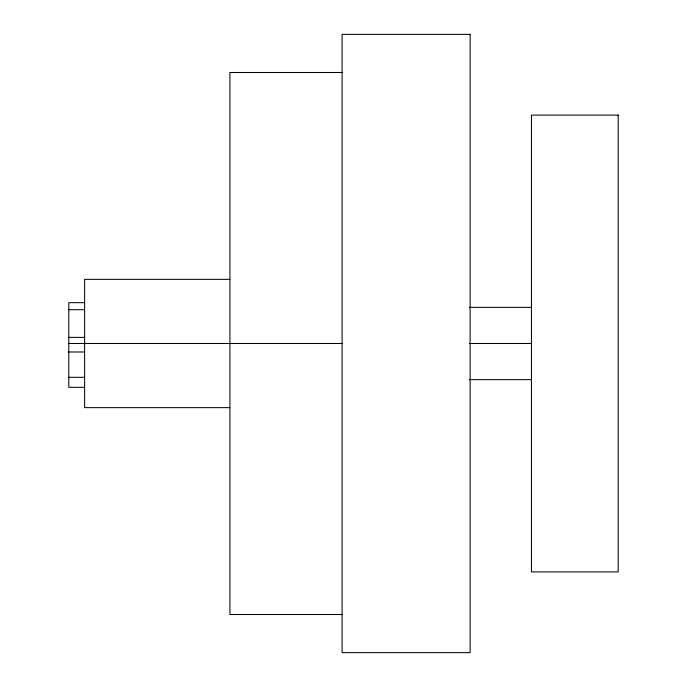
<?xml version="1.0" encoding="UTF-8"?>
<svg xmlns="http://www.w3.org/2000/svg" width="687" height="687" viewBox="0 0 687 687"><rect width="100%" height="100%" fill="white"/><g stroke="black" fill="none" stroke-linecap="round" stroke-linejoin="round"><path stroke-width="1.03" d="M342.092 72.487L229.922 72.487L229.922 614.513L342.092 614.513M229.922 279.36L84.613 279.36L84.613 407.64L229.922 407.64M84.613 302.658L68.794 302.658L68.794 387.322L84.613 387.322M469.341 307.355L531.455 307.355M68.794 309.691L84.613 309.691M68.794 337.377L84.613 337.377M68.794 343.5L342.092 343.5M469.341 343.5L531.455 343.5M68.794 351.984L84.613 351.984M68.794 377.309L84.613 377.309M469.341 379.645L531.455 379.645M470.131 34.35L342.092 34.35L342.092 652.65L470.131 652.65L470.131 34.35M618.206 115.098L531.455 115.098L531.455 571.902L618.206 571.902L618.206 115.098"/></g></svg>
